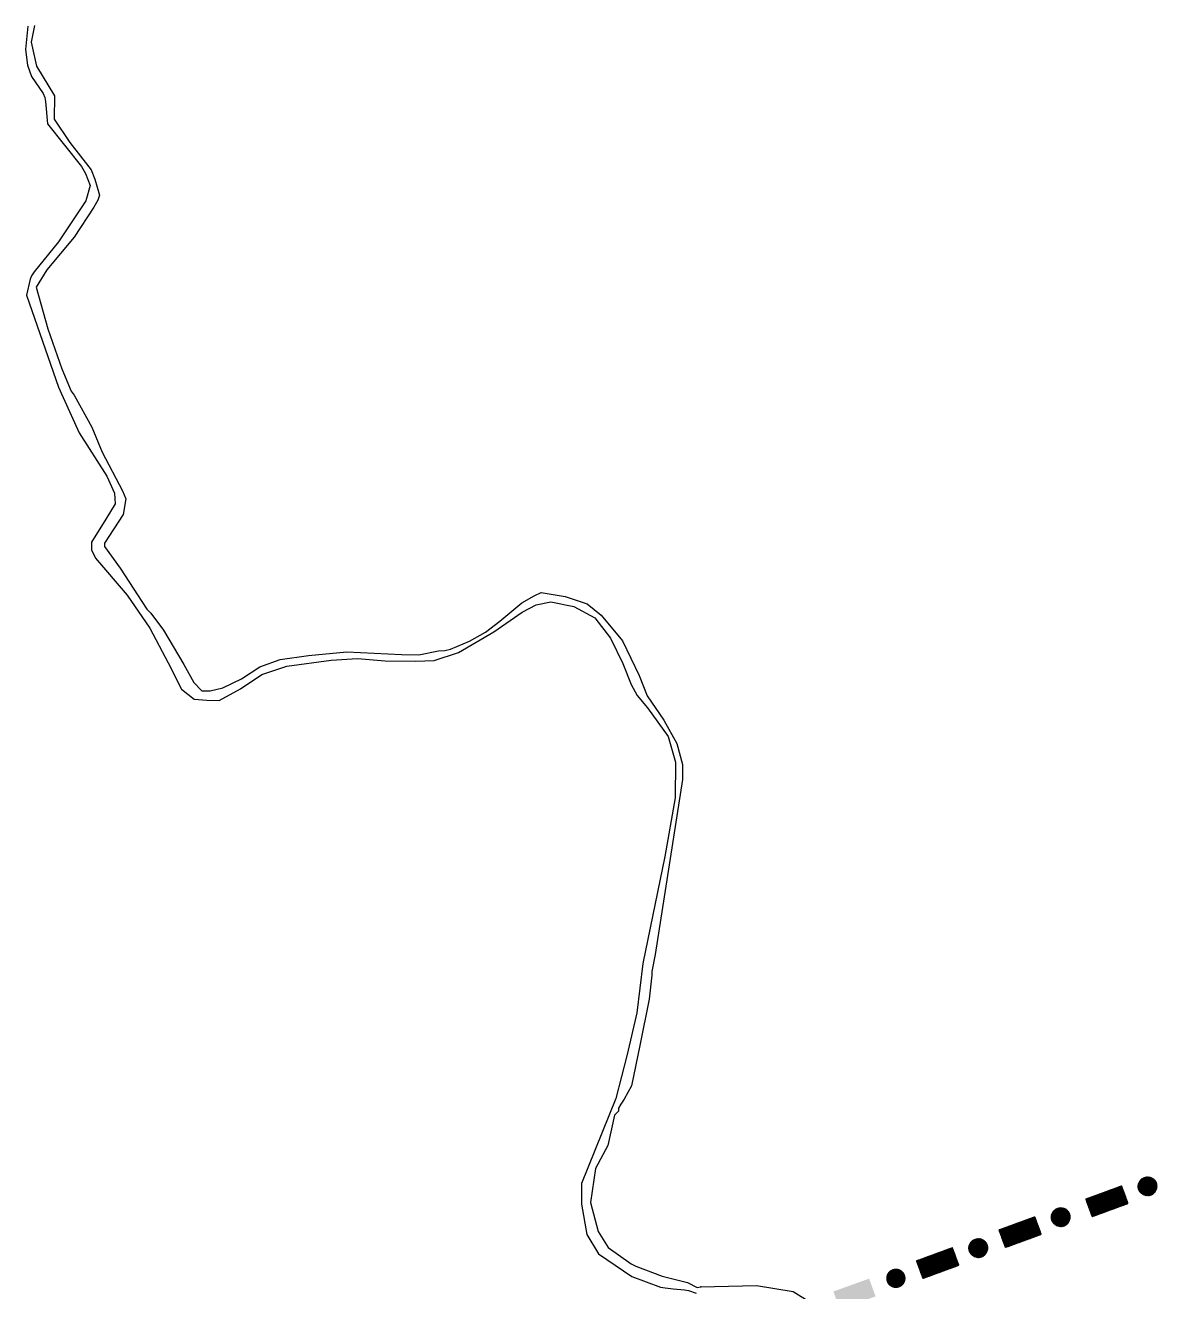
# Model space of a CAD drawing. Extents: x 615698 to 626331, y 7504748 to 7519310.
# Drawn here: x 616906 to 619092, y 7516869 to 7519310 of the extents above; entities that cross this region are included whole.
import ezdxf

# ---------------------------------------------------------------- set-up
doc = ezdxf.new("R2010")
doc.units = 0
doc.header["$LTSCALE"] = 170
doc.header["$MEASUREMENT"] = 0
doc.layers.get('0').update_dxf_attribs({"linetype": 'CONTINUOUS'})
doc.layers.add('LIMITE-PROJETO', color=1, linetype='CONTINUOUS')
doc.layers.add('RUA', color=7, linetype='CONTINUOUS')

# ---------------------------------------------------------------- blocks, each defined once
blk = doc.blocks.new('R')
at = {"layer": 'LIMITE-PROJETO', "const_width": 18.7}
blk.add_lwpolyline([(-75.2, 0.3, 1), (-93.9, 0.4, 1)], format="xyb", close=True, dxfattribs=at)
at = {"layer": 'LIMITE-PROJETO'}
blk.add_solid([(36.9, 17.7), (36.6, -18.8), (-36.4, 18.3), (-36.6, -18.3)], dxfattribs=at)
blk = doc.blocks.new('*X2')
at = {"color": 0}
for p, q in [((619808.8, 7503080.3), (619827.5, 7503099.1)), ((619808.8, 7503081), (619826.8, 7503099.1)), ((619808.8, 7503081.7), (619826.1, 7503099.1)), ((619808.8, 7503079.7), (619828.2, 7503099)), ((619808.8, 7503082.5), (619825.3, 7503099)), ((619808.9, 7503079), (619828.8, 7503099)), ((619844.9, 7503078.9), (619824.8, 7503099)), ((619845, 7503079.5), (619825.5, 7503099)), ((619845, 7503080.2), (619826.1, 7503099.1)), ((619845, 7503080.9), (619826.8, 7503099.1)), ((619845, 7503081.6), (619827.5, 7503099.1)), ((619845, 7503082.3), (619828.3, 7503099)), ((619844.9, 7503083.1), (619829.1, 7503099)), ((619828.4, 7503062.9), (619808.8, 7503082.5)), ((619827.7, 7503062.8), (619808.8, 7503081.8)), ((619827.1, 7503062.8), (619808.8, 7503081.1)), ((619826.3, 7503062.8), (619808.8, 7503080.4)), ((619825.6, 7503062.8), (619808.8, 7503079.6)), ((619808.9, 7503078.4), (619829.5, 7503098.9)), ((619808.9, 7503083.3), (619824.5, 7503098.9)), ((619829.1, 7503062.9), (619808.9, 7503083.1)), ((619824.8, 7503062.9), (619808.9, 7503078.9)), ((619809, 7503077.8), (619830.1, 7503098.8)), ((619809, 7503084.1), (619823.7, 7503098.8)), ((619829.7, 7503063), (619809, 7503083.7)), ((619824, 7503063), (619809, 7503078)), ((619809.1, 7503077.2), (619830.7, 7503098.7)), ((619830.3, 7503063.1), (619809.1, 7503084.3)), ((619823.1, 7503063.2), (619809.1, 7503077.2)), ((619809.2, 7503085), (619822.8, 7503098.6)), ((619830.9, 7503063.2), (619809.2, 7503084.9)), ((619809.3, 7503076.6), (619831.2, 7503098.6)), ((619831.4, 7503063.4), (619809.3, 7503085.5)), ((619809.4, 7503076), (619831.8, 7503098.4)), ((619822.2, 7503063.4), (619809.4, 7503076.2)), ((619809.5, 7503086), (619821.9, 7503098.4)), ((619832, 7503063.5), (619809.5, 7503086)), ((619809.6, 7503075.5), (619832.3, 7503098.3)), ((619832.5, 7503063.7), (619809.6, 7503086.6)), ((619821.2, 7503063.7), (619809.7, 7503075.2)), ((619809.8, 7503075), (619832.9, 7503098.1)), ((619809.8, 7503087), (619820.8, 7503098)), ((619833.1, 7503063.9), (619809.8, 7503087.1)), ((619810, 7503074.4), (619833.4, 7503097.9)), ((619833.6, 7503064.1), (619810, 7503087.6)), ((619810.2, 7503073.9), (619833.9, 7503097.7)), ((619834.1, 7503064.3), (619810.2, 7503088.1)), ((619810.3, 7503088.2), (619819.7, 7503097.6)), ((619810.4, 7503073.4), (619834.4, 7503097.5)), ((619834.6, 7503064.5), (619810.4, 7503088.6)), ((619810.6, 7503073), (619834.9, 7503097.2)), ((619835, 7503064.7), (619810.7, 7503089.1)), ((619810.8, 7503072.5), (619835.3, 7503097)), ((619810.9, 7503089.6), (619818.3, 7503096.9)), ((619835.5, 7503065), (619810.9, 7503089.5)), ((619811.1, 7503072), (619835.8, 7503096.8)), ((619836, 7503065.2), (619811.2, 7503090)), ((619811.3, 7503071.6), (619836.2, 7503096.5)), ((619836.4, 7503065.5), (619811.4, 7503090.4)), ((619811.6, 7503071.2), (619836.7, 7503096.2)), ((619836.8, 7503065.8), (619811.7, 7503090.9)), ((619811.9, 7503070.7), (619837.1, 7503095.9)), ((619837.3, 7503066), (619812, 7503091.3)), ((619812.1, 7503091.4), (619816.4, 7503095.7)), ((619812.2, 7503070.3), (619837.5, 7503095.7)), ((619837.7, 7503066.3), (619812.3, 7503091.7)), ((619812.5, 7503069.9), (619837.9, 7503095.4)), ((619838.1, 7503066.6), (619812.6, 7503092.1)), ((619812.8, 7503069.5), (619838.3, 7503095)), ((619838.5, 7503067), (619812.9, 7503092.5)), ((619813.1, 7503069.1), (619838.7, 7503094.7)), ((619838.8, 7503067.3), (619813.2, 7503092.9)), ((619813.5, 7503068.8), (619839.1, 7503094.4)), ((619839.2, 7503067.6), (619813.6, 7503093.3)), ((619813.8, 7503068.4), (619839.5, 7503094)), ((619839.6, 7503068), (619813.9, 7503093.6)), ((619814.1, 7503068), (619839.8, 7503093.7)), ((619839.9, 7503068.3), (619814.3, 7503094)), ((619814.5, 7503067.7), (619840.2, 7503093.3)), ((619840.3, 7503068.7), (619814.6, 7503094.3)), ((619814.9, 7503067.3), (619840.5, 7503093)), ((619840.6, 7503069), (619815, 7503094.6)), ((619815.3, 7503067), (619840.8, 7503092.6)), ((619840.9, 7503069.4), (619815.4, 7503095)), ((619815.6, 7503066.7), (619841.1, 7503092.2)), ((619841.2, 7503069.8), (619815.8, 7503095.3)), ((619816, 7503066.4), (619841.4, 7503091.8)), ((619841.5, 7503070.2), (619816.2, 7503095.6)), ((619816.5, 7503066.1), (619841.7, 7503091.4)), ((619841.8, 7503070.6), (619816.6, 7503095.9)), ((619816.9, 7503065.8), (619842, 7503091)), ((619842.1, 7503071.1), (619817, 7503096.2)), ((619817.3, 7503065.5), (619842.3, 7503090.5)), ((619842.4, 7503071.5), (619817.5, 7503096.4)), ((619817.7, 7503065.3), (619842.6, 7503090.1)), ((619842.7, 7503071.9), (619817.9, 7503096.7)), ((619818.2, 7503065), (619842.8, 7503089.6)), ((619842.9, 7503072.4), (619818.4, 7503097)), ((619818.7, 7503064.8), (619843.1, 7503089.2)), ((619843.1, 7503072.9), (619818.8, 7503097.2)), ((619819.1, 7503064.5), (619843.3, 7503088.7)), ((619843.4, 7503073.3), (619819.3, 7503097.4)), ((619819.6, 7503064.3), (619843.5, 7503088.2)), ((619843.6, 7503073.8), (619819.8, 7503097.6)), ((619820.1, 7503064.1), (619843.7, 7503087.7)), ((619843.8, 7503074.3), (619820.3, 7503097.8)), ((619820.6, 7503063.9), (619843.9, 7503087.2)), ((619844, 7503074.9), (619820.8, 7503098)), ((619821.2, 7503063.7), (619844.1, 7503086.7)), ((619844.2, 7503075.4), (619821.3, 7503098.2)), ((619821.7, 7503063.6), (619844.3, 7503086.1)), ((619844.3, 7503075.9), (619821.9, 7503098.4)), ((619822.2, 7503063.4), (619844.4, 7503085.6)), ((619844.5, 7503076.5), (619822.4, 7503098.5)), ((619822.8, 7503063.3), (619844.6, 7503085)), ((619844.6, 7503077.1), (619823, 7503098.7)), ((619823.4, 7503063.1), (619844.7, 7503084.4)), ((619844.7, 7503077.6), (619823.6, 7503098.8)), ((619824, 7503063), (619844.8, 7503083.8)), ((619844.8, 7503078.2), (619824.2, 7503098.9)), ((619824.6, 7503062.9), (619844.9, 7503083.2)), ((619825.2, 7503062.9), (619845, 7503082.6)), ((619825.9, 7503062.8), (619845, 7503081.9)), ((619826.6, 7503062.8), (619845, 7503081.3)), ((619827.3, 7503062.8), (619845, 7503080.5)), ((619828, 7503062.8), (619845, 7503079.8)), ((619828.8, 7503062.9), (619844.9, 7503079)), ((619829.6, 7503063), (619844.8, 7503078.2)), ((619844.8, 7503084), (619829.9, 7503098.8)), ((619830.5, 7503063.2), (619844.7, 7503077.4)), ((619844.6, 7503084.8), (619830.8, 7503098.7)), ((619831.4, 7503063.4), (619844.5, 7503076.4)), ((619844.4, 7503085.8), (619831.7, 7503098.4)), ((619832.4, 7503063.6), (619844.2, 7503075.5)), ((619844.1, 7503086.8), (619832.7, 7503098.1)), ((619843.6, 7503087.9), (619833.9, 7503097.7)), ((619843, 7503089.3), (619835.2, 7503097.1)), ((619842, 7503091), (619836.9, 7503096.1)), ((619820.1, 7503064.1), (619810.1, 7503074.1)), ((619818.8, 7503064.7), (619810.7, 7503072.8)), ((619817.2, 7503065.6), (619811.6, 7503071.2)), ((619833.5, 7503064), (619843.8, 7503074.4)), ((619834.7, 7503064.6), (619843.3, 7503073.1)), ((619836.3, 7503065.4), (619842.4, 7503071.6)), ((619838.9, 7503067.3), (619840.5, 7503068.9)), ((619808.8, 7503002.5), (619840.4, 7503034.2)), ((619808.8, 7503003.2), (619839.7, 7503034.2)), ((619808.8, 7503003.9), (619839, 7503034.2)), ((619808.8, 7503004.7), (619838.3, 7503034.2)), ((619808.8, 7503005.4), (619837.6, 7503034.2)), ((619808.8, 7503006.1), (619836.8, 7503034.2)), ((619808.8, 7503006.8), (619836.1, 7503034.2)), ((619808.8, 7503007.5), (619835.4, 7503034.2)), ((619808.8, 7503008.2), (619834.7, 7503034.2)), ((619808.8, 7503008.9), (619834, 7503034.2)), ((619808.8, 7503009.6), (619833.3, 7503034.2)), ((619808.8, 7503010.3), (619832.6, 7503034.2)), ((619808.8, 7503011), (619831.9, 7503034.2)), ((619808.8, 7503011.7), (619831.2, 7503034.2)), ((619808.8, 7503012.4), (619830.5, 7503034.2)), ((619808.8, 7503013.1), (619829.8, 7503034.2)), ((619808.8, 7503013.8), (619829.1, 7503034.2)), ((619808.8, 7503014.6), (619828.4, 7503034.2)), ((619808.8, 7503015.3), (619827.7, 7503034.2)), ((619808.8, 7503016), (619827, 7503034.2)), ((619808.8, 7503016.7), (619826.2, 7503034.2)), ((619808.8, 7503017.4), (619825.5, 7503034.2)), ((619808.8, 7503018.1), (619824.8, 7503034.2)), ((619808.8, 7503018.8), (619824.1, 7503034.2)), ((619808.8, 7503019.5), (619823.4, 7503034.2)), ((619808.8, 7503020.2), (619822.7, 7503034.2)), ((619808.8, 7503020.9), (619822, 7503034.2)), ((619808.8, 7503021.6), (619821.3, 7503034.2)), ((619808.8, 7503022.3), (619820.6, 7503034.2)), ((619808.8, 7503023), (619819.9, 7503034.2)), ((619808.8, 7503023.7), (619819.2, 7503034.2)), ((619808.8, 7503024.5), (619818.5, 7503034.2)), ((619808.8, 7503025.2), (619817.8, 7503034.2)), ((619808.8, 7503025.9), (619817.1, 7503034.2)), ((619808.8, 7503026.6), (619816.3, 7503034.2)), ((619808.8, 7503027.3), (619815.6, 7503034.2)), ((619808.8, 7503028), (619814.9, 7503034.2)), ((619808.8, 7503028.7), (619814.2, 7503034.2)), ((619808.8, 7503029.4), (619813.5, 7503034.2)), ((619808.8, 7503030.1), (619812.8, 7503034.2)), ((619808.8, 7503030.8), (619812.1, 7503034.2)), ((619808.8, 7503031.5), (619811.4, 7503034.2)), ((619808.8, 7503032.2), (619810.7, 7503034.2)), ((619808.8, 7503032.9), (619810, 7503034.2)), ((619808.8, 7503033.6), (619809.3, 7503034.2)), ((619808.8, 7503001.8), (619841.1, 7503034.2)), ((619808.8, 7503001.1), (619841.8, 7503034.2)), ((619808.8, 7503000.4), (619842.5, 7503034.2)), ((619808.8, 7502999.7), (619843.2, 7503034.2)), ((619808.8, 7502999), (619843.9, 7503034.2)), ((619808.8, 7502998.3), (619844.6, 7503034.2)), ((619808.8, 7502997.6), (619845, 7503033.9)), ((619845, 7502997.4), (619808.8, 7503033.7)), ((619808.8, 7502996.9), (619845, 7503033.2)), ((619845, 7502996.7), (619808.8, 7503033)), ((619808.8, 7502996.2), (619845, 7503032.5)), ((619845, 7502996), (619808.8, 7503032.3)), ((619808.8, 7502995.5), (619845, 7503031.8)), ((619845, 7502995.3), (619808.8, 7503031.6)), ((619808.8, 7502994.8), (619845, 7503031)), ((619845, 7502994.6), (619808.8, 7503030.9)), ((619808.8, 7502994), (619845, 7503030.3)), ((619845, 7502993.9), (619808.8, 7503030.2)), ((619808.8, 7502993.3), (619845, 7503029.6)), ((619845, 7502993.2), (619808.8, 7503029.5)), ((619808.8, 7502992.6), (619845, 7503028.9)), ((619845, 7502992.5), (619808.8, 7503028.8)), ((619808.8, 7502991.9), (619845, 7503028.2)), ((619845, 7502991.8), (619808.8, 7503028.1)), ((619808.8, 7502991.2), (619845, 7503027.5)), ((619845, 7502991.1), (619808.8, 7503027.4)), ((619808.8, 7502990.5), (619845, 7503026.8)), ((619845, 7502990.4), (619808.8, 7503026.7)), ((619808.8, 7502989.8), (619845, 7503026.1)), ((619845, 7502989.7), (619808.8, 7503026)), ((619845, 7502998.1), (619809, 7503034.2)), ((619845, 7502998.8), (619809.7, 7503034.2)), ((619845, 7502999.6), (619810.4, 7503034.2)), ((619845, 7503000.3), (619811.1, 7503034.2)), ((619845, 7503001), (619811.8, 7503034.2)), ((619845, 7503001.7), (619812.6, 7503034.2)), ((619845, 7503002.4), (619813.3, 7503034.2)), ((619845, 7503003.1), (619814, 7503034.2)), ((619845, 7503003.8), (619814.7, 7503034.2)), ((619845, 7503004.5), (619815.4, 7503034.2)), ((619845, 7503005.2), (619816.1, 7503034.2)), ((619845, 7503005.9), (619816.8, 7503034.2)), ((619845, 7503006.6), (619817.5, 7503034.2)), ((619845, 7503007.3), (619818.2, 7503034.2)), ((619845, 7503008), (619818.9, 7503034.2)), ((619845, 7503008.7), (619819.6, 7503034.2)), ((619845, 7503009.5), (619820.3, 7503034.2)), ((619845, 7503010.2), (619821, 7503034.2)), ((619845, 7503010.9), (619821.7, 7503034.2)), ((619845, 7503011.6), (619822.5, 7503034.2)), ((619845, 7503012.3), (619823.2, 7503034.2)), ((619845, 7503013), (619823.9, 7503034.2)), ((619845, 7503013.7), (619824.6, 7503034.2)), ((619845, 7503014.4), (619825.3, 7503034.2)), ((619845, 7503015.1), (619826, 7503034.2)), ((619845, 7503015.8), (619826.7, 7503034.2)), ((619845, 7503016.5), (619827.4, 7503034.2)), ((619845, 7503017.2), (619828.1, 7503034.2)), ((619845, 7503017.9), (619828.8, 7503034.2)), ((619845, 7503018.6), (619829.5, 7503034.2)), ((619845, 7503019.4), (619830.2, 7503034.2)), ((619845, 7503020.1), (619830.9, 7503034.2)), ((619845, 7503020.8), (619831.6, 7503034.2)), ((619845, 7503021.5), (619832.4, 7503034.2)), ((619845, 7503022.2), (619833.1, 7503034.2)), ((619845, 7503022.9), (619833.8, 7503034.2)), ((619845, 7503023.6), (619834.5, 7503034.2)), ((619845, 7503024.3), (619835.2, 7503034.2)), ((619845, 7503025), (619835.9, 7503034.2)), ((619845, 7503025.7), (619836.6, 7503034.2)), ((619845, 7503026.4), (619837.3, 7503034.2)), ((619845, 7503027.1), (619838, 7503034.2)), ((619845, 7503027.8), (619838.7, 7503034.2)), ((619845, 7503028.5), (619839.4, 7503034.2)), ((619845, 7503029.3), (619840.1, 7503034.2)), ((619845, 7503030), (619840.8, 7503034.2)), ((619845, 7503030.7), (619841.5, 7503034.2)), ((619845, 7503031.4), (619842.3, 7503034.2)), ((619845, 7503032.1), (619843, 7503034.2)), ((619845, 7503032.8), (619843.7, 7503034.2)), ((619845, 7503033.5), (619844.4, 7503034.2)), ((619808.8, 7502989.1), (619845, 7503025.4)), ((619845, 7502989), (619808.8, 7503025.2)), ((619808.8, 7502988.4), (619845, 7503024.7)), ((619845, 7502988.2), (619808.8, 7503024.5)), ((619808.8, 7502987.7), (619845, 7503024)), ((619845, 7502987.5), (619808.8, 7503023.8)), ((619808.8, 7502987), (619845, 7503023.3)), ((619845, 7502986.8), (619808.8, 7503023.1)), ((619808.8, 7502986.3), (619845, 7503022.6)), ((619845, 7502986.1), (619808.8, 7503022.4)), ((619808.8, 7502985.6), (619845, 7503021.9)), ((619845, 7502985.4), (619808.8, 7503021.7)), ((619808.8, 7502984.9), (619845, 7503021.1)), ((619845, 7502984.7), (619808.8, 7503021)), ((619808.8, 7502984.1), (619845, 7503020.4)), ((619845, 7502984), (619808.8, 7503020.3)), ((619808.8, 7502983.4), (619845, 7503019.7)), ((619845, 7502983.3), (619808.8, 7503019.6)), ((619808.8, 7502982.7), (619845, 7503019)), ((619845, 7502982.6), (619808.8, 7503018.9)), ((619808.8, 7502982), (619845, 7503018.3)), ((619845, 7502981.9), (619808.8, 7503018.2)), ((619808.8, 7502981.3), (619845, 7503017.6)), ((619845, 7502981.2), (619808.8, 7503017.5)), ((619808.8, 7502980.6), (619845, 7503016.9)), ((619845, 7502980.5), (619808.8, 7503016.8)), ((619808.8, 7502979.9), (619845, 7503016.2)), ((619845, 7502979.8), (619808.8, 7503016.1)), ((619808.8, 7502979.2), (619845, 7503015.5)), ((619845, 7502979.1), (619808.8, 7503015.3)), ((619808.8, 7502978.5), (619845, 7503014.8)), ((619845, 7502978.3), (619808.8, 7503014.6)), ((619808.8, 7502977.8), (619845, 7503014.1)), ((619845, 7502977.6), (619808.8, 7503013.9)), ((619808.8, 7502977.1), (619845, 7503013.4)), ((619845, 7502976.9), (619808.8, 7503013.2)), ((619808.8, 7502976.4), (619845, 7503012.7)), ((619845, 7502976.2), (619808.8, 7503012.5)), ((619808.8, 7502975.7), (619845, 7503012)), ((619845, 7502975.5), (619808.8, 7503011.8)), ((619808.8, 7502975), (619845, 7503011.2)), ((619845, 7502974.8), (619808.8, 7503011.1)), ((619808.8, 7502974.2), (619845, 7503010.5)), ((619845, 7502974.1), (619808.8, 7503010.4)), ((619808.8, 7502973.5), (619845, 7503009.8)), ((619845, 7502973.4), (619808.8, 7503009.7)), ((619808.8, 7502972.8), (619845, 7503009.1)), ((619845, 7502972.7), (619808.8, 7503009)), ((619808.8, 7502972.1), (619845, 7503008.4)), ((619845, 7502972), (619808.8, 7503008.3)), ((619808.8, 7502971.4), (619845, 7503007.7)), ((619845, 7502971.3), (619808.8, 7503007.6)), ((619808.8, 7502970.7), (619845, 7503007)), ((619845, 7502970.6), (619808.8, 7503006.9)), ((619808.8, 7502970), (619845, 7503006.3)), ((619845, 7502969.9), (619808.8, 7503006.2)), ((619808.8, 7502969.3), (619845, 7503005.6)), ((619845, 7502969.2), (619808.8, 7503005.4)), ((619808.8, 7502968.6), (619845, 7503004.9)), ((619845, 7502968.4), (619808.8, 7503004.7)), ((619808.8, 7502967.9), (619845, 7503004.2)), ((619845, 7502967.7), (619808.8, 7503004)), ((619808.8, 7502967.2), (619845, 7503003.5)), ((619845, 7502967), (619808.8, 7503003.3)), ((619808.8, 7502966.5), (619845, 7503002.8)), ((619845, 7502966.3), (619808.8, 7503002.6)), ((619808.8, 7502965.8), (619845, 7503002.1)), ((619845, 7502965.6), (619808.8, 7503001.9)), ((619808.8, 7502965.1), (619845, 7503001.4)), ((619808.7, 7502960.8), (619845, 7502997.1)), ((619845, 7502964.9), (619808.8, 7503001.2)), ((619808.8, 7502964.3), (619845, 7503000.6)), ((619845, 7502964.2), (619808.8, 7503000.5)), ((619808.8, 7502963.6), (619845, 7502999.9)), ((619845, 7502963.5), (619808.8, 7502999.8)), ((619808.8, 7502962.9), (619845, 7502999.2)), ((619845, 7502962.8), (619808.8, 7502999.1)), ((619808.8, 7502962.2), (619845, 7502998.5)), ((619845, 7502962.1), (619808.8, 7502998.4)), ((619808.8, 7502961.5), (619845, 7502997.8)), ((619845, 7502961.4), (619808.8, 7502997.7)), ((619845, 7502960.7), (619808.8, 7502997)), ((619844.2, 7502960.8), (619808.8, 7502996.3)), ((619843.5, 7502960.8), (619808.8, 7502995.5)), ((619842.8, 7502960.8), (619808.8, 7502994.8)), ((619842.1, 7502960.8), (619808.8, 7502994.1)), ((619841.4, 7502960.8), (619808.8, 7502993.4)), ((619840.7, 7502960.8), (619808.8, 7502992.7)), ((619840, 7502960.8), (619808.8, 7502992)), ((619839.3, 7502960.8), (619808.8, 7502991.3)), ((619838.6, 7502960.8), (619808.8, 7502990.6)), ((619837.9, 7502960.8), (619808.8, 7502989.9)), ((619837.2, 7502960.8), (619808.8, 7502989.2)), ((619836.5, 7502960.8), (619808.8, 7502988.5)), ((619835.8, 7502960.8), (619808.8, 7502987.8)), ((619835.1, 7502960.8), (619808.8, 7502987.1)), ((619834.3, 7502960.8), (619808.8, 7502986.4)), ((619833.6, 7502960.8), (619808.8, 7502985.6)), ((619832.9, 7502960.8), (619808.8, 7502984.9)), ((619832.2, 7502960.8), (619808.8, 7502984.2)), ((619831.5, 7502960.8), (619808.8, 7502983.5)), ((619830.8, 7502960.8), (619808.8, 7502982.8)), ((619830.1, 7502960.8), (619808.8, 7502982.1)), ((619829.4, 7502960.8), (619808.8, 7502981.4)), ((619828.7, 7502960.8), (619808.8, 7502980.7)), ((619828, 7502960.8), (619808.8, 7502980)), ((619827.3, 7502960.8), (619808.8, 7502979.3)), ((619826.6, 7502960.8), (619808.8, 7502978.6)), ((619825.9, 7502960.8), (619808.8, 7502977.9)), ((619825.2, 7502960.8), (619808.8, 7502977.2)), ((619809.4, 7502960.8), (619845, 7502996.4)), ((619810.1, 7502960.8), (619845, 7502995.7)), ((619810.8, 7502960.8), (619845, 7502995)), ((619811.5, 7502960.8), (619845, 7502994.3)), ((619812.2, 7502960.8), (619845, 7502993.6)), ((619812.9, 7502960.8), (619845, 7502992.9)), ((619813.6, 7502960.8), (619845, 7502992.2)), ((619814.4, 7502960.8), (619845, 7502991.5)), ((619815.1, 7502960.8), (619845, 7502990.7)), ((619815.8, 7502960.8), (619845, 7502990)), ((619816.5, 7502960.8), (619845, 7502989.3)), ((619817.2, 7502960.8), (619845, 7502988.6)), ((619817.9, 7502960.8), (619845, 7502987.9)), ((619818.6, 7502960.8), (619845, 7502987.2)), ((619819.3, 7502960.8), (619845, 7502986.5)), ((619820, 7502960.8), (619845, 7502985.8)), ((619820.7, 7502960.8), (619845, 7502985.1)), ((619821.4, 7502960.8), (619845, 7502984.4)), ((619822.1, 7502960.8), (619845, 7502983.7)), ((619822.8, 7502960.8), (619845, 7502983)), ((619823.5, 7502960.8), (619845, 7502982.3)), ((619824.2, 7502960.8), (619845, 7502981.6)), ((619825, 7502960.8), (619845, 7502980.8)), ((619825.7, 7502960.8), (619845, 7502980.1)), ((619826.4, 7502960.8), (619845, 7502979.4)), ((619827.1, 7502960.8), (619845, 7502978.7)), ((619827.8, 7502960.8), (619845, 7502978)), ((619828.5, 7502960.8), (619845, 7502977.3)), ((619824.4, 7502960.8), (619808.8, 7502976.5)), ((619823.7, 7502960.8), (619808.8, 7502975.7)), ((619823, 7502960.8), (619808.8, 7502975)), ((619822.3, 7502960.8), (619808.8, 7502974.3)), ((619821.6, 7502960.8), (619808.8, 7502973.6)), ((619820.9, 7502960.8), (619808.8, 7502972.9)), ((619820.2, 7502960.8), (619808.8, 7502972.2)), ((619819.5, 7502960.8), (619808.8, 7502971.5)), ((619818.8, 7502960.8), (619808.8, 7502970.8)), ((619818.1, 7502960.8), (619808.8, 7502970.1)), ((619817.4, 7502960.8), (619808.8, 7502969.4)), ((619816.7, 7502960.8), (619808.8, 7502968.7)), ((619816, 7502960.8), (619808.8, 7502968)), ((619815.3, 7502960.8), (619808.8, 7502967.3)), ((619814.5, 7502960.8), (619808.8, 7502966.6)), ((619813.8, 7502960.8), (619808.8, 7502965.8)), ((619813.1, 7502960.8), (619808.8, 7502965.1)), ((619812.4, 7502960.8), (619808.8, 7502964.4)), ((619811.7, 7502960.8), (619808.8, 7502963.7)), ((619811, 7502960.8), (619808.8, 7502963)), ((619810.3, 7502960.8), (619808.8, 7502962.3)), ((619809.6, 7502960.8), (619808.8, 7502961.6)), ((619829.2, 7502960.8), (619845, 7502976.6)), ((619829.9, 7502960.8), (619845, 7502975.9)), ((619830.6, 7502960.8), (619845, 7502975.2)), ((619831.3, 7502960.8), (619845, 7502974.5)), ((619832, 7502960.8), (619845, 7502973.8)), ((619832.7, 7502960.8), (619845, 7502973.1)), ((619833.4, 7502960.8), (619845, 7502972.4)), ((619834.1, 7502960.8), (619845, 7502971.7)), ((619834.9, 7502960.8), (619845, 7502970.9)), ((619835.6, 7502960.8), (619845, 7502970.2)), ((619836.3, 7502960.8), (619845, 7502969.5)), ((619837, 7502960.8), (619845, 7502968.8)), ((619837.7, 7502960.8), (619845, 7502968.1)), ((619838.4, 7502960.8), (619845, 7502967.4)), ((619839.1, 7502960.8), (619845, 7502966.7)), ((619839.8, 7502960.8), (619845, 7502966)), ((619840.5, 7502960.8), (619845, 7502965.3)), ((619841.2, 7502960.8), (619845, 7502964.6)), ((619841.9, 7502960.8), (619845, 7502963.9)), ((619842.6, 7502960.8), (619845, 7502963.2)), ((619843.3, 7502960.8), (619845, 7502962.5)), ((619844, 7502960.8), (619845, 7502961.8)), ((619844.8, 7502960.8), (619845, 7502961))]:
    blk.add_line(p, q, dxfattribs=at)

msp = doc.modelspace()

# ---------------------------------------------------------------- linework, layer by layer
at = {"layer": 'LIMITE-PROJETO', "const_width": 18.7}
msp.add_lwpolyline([(618592.2, 7516897.8, 1), (618574.6, 7516891.5, 1)], format="xyb", close=True, dxfattribs=at)
at = {"layer": 'RUA', "linetype": 'CONTINUOUS'}
for points in [[(616910.1, 7519308.5), (616905.6, 7519264.1), (616909.9, 7519233.3), (616917.3, 7519211.7), (616940, 7519179.2), (616943, 7519171.4), (616944.5, 7519163.7), (616948.6, 7519120.6), (617013.8, 7519038.4), (617021.4, 7519024.5), (617030.3, 7519001.3), (617022.3, 7518972.2), (616969.2, 7518892.8), (616922.4, 7518834.9), (616917.7, 7518827.2), (616914.6, 7518821.1), (616908.1, 7518790.4), (616969.2, 7518612.9), (616978.2, 7518592.8), (617009.4, 7518524.8), (617062.6, 7518441.1), (617077.7, 7518408.7), (617078.7, 7518388.1), (617060.5, 7518358), (617033.2, 7518313.7), (617033, 7518299.3), (617041.1, 7518283.4), (617101.6, 7518211.6), (617145.5, 7518148), (617181.1, 7518081.4), (617206.6, 7518030.3), (617231.2, 7518011.5), (617255.2, 7518009.2), (617279.2, 7518008.9), (617320, 7518031.1), (617361.5, 7518058.8), (617409.8, 7518074.8), (617495.1, 7518086.2), (617546, 7518089.8), (617598.9, 7518085.1), (617657.3, 7518084.4), (617693.7, 7518086.1), (617740.6, 7518101.4), (617808.3, 7518141.1), (617863, 7518179), (617890, 7518193.1), (617918.2, 7518199), (617962.8, 7518190.2), (618003.1, 7518167.8), (618033.6, 7518129), (618057.1, 7518080), (618073.1, 7518039.3), (618084.6, 7518018.6), (618104.9, 7517994.4), (618144.8, 7517939), (618158.7, 7517890.1), (618158, 7517820.8), (618138.2, 7517707.7), (618095.4, 7517501.5), (618084, 7517406.2), (618065.3, 7517326.1), (618043.7, 7517241.2), (617977.3, 7517077.2), (617977.7, 7517037.7), (617987.8, 7516979.1), (618010.5, 7516942), (618074.6, 7516898.2), (618129.7, 7516877.6), (618138.9, 7516876), (618154.3, 7516874.3), (618175.8, 7516872.5), (618183.5, 7516870.9), (618198.8, 7516866.1)], [(616923.2, 7519310.4), (616916.5, 7519277.9), (616926.8, 7519231.6), (616961.5, 7519174.3), (616961, 7519129.7), (616991.3, 7519084.8), (617032.2, 7519032), (617039.7, 7519013.5), (617048.6, 7518982.7), (617045.4, 7518973.5), (617037.6, 7518959.7), (617000, 7518901.7), (616947.1, 7518839.2), (616926.7, 7518805.6), (616948.9, 7518725.4), (616975.7, 7518648.2), (616993.7, 7518604.9), (616999.8, 7518597.2), (617033.6, 7518535.5), (617053.9, 7518487.4), (617093.1, 7518413.1), (617099.1, 7518397.7), (617094.1, 7518367), (617058.1, 7518312), (617058.1, 7518305.8), (617088.4, 7518264), (617139.8, 7518185), (617147.4, 7518177.2), (617171.7, 7518144.6), (617211.3, 7518078.3), (617230.1, 7518043.1), (617245.8, 7518027.2), (617261.6, 7518027), (617286.4, 7518032.9), (617322.3, 7518050.3), (617357.6, 7518073.3), (617396.9, 7518088), (617451.3, 7518095.6), (617525.5, 7518102.3), (617630.6, 7518097.1), (617664.3, 7518096.7), (617702.1, 7518104.5), (617714.1, 7518104.9), (617724.9, 7518107.8), (617761.4, 7518123.1), (617792.5, 7518140.6), (617820.2, 7518161.6), (617862.8, 7518197), (617886, 7518210.6), (617899.9, 7518216.6), (617945.8, 7518208.9), (617988.2, 7518194.8), (618015.5, 7518173.2), (618056.2, 7518124), (618088.4, 7518057), (618103.8, 7518017.7), (618136.2, 7517970.7), (618161.2, 7517925.8), (618172.4, 7517885.2), (618172.1, 7517856.3), (618119.6, 7517519.1), (618113.1, 7517486.2), (618113.3, 7517479.1), (618108.1, 7517433), (618090.2, 7517343.7), (618074, 7517265.8), (618059.9, 7517239.8), (618053.6, 7517230.6), (618048.9, 7517223), (618048.9, 7517216.8), (618041.1, 7517209.2), (618028.1, 7517150.9), (618004.6, 7517106.6), (617994.6, 7517040.6), (618009.4, 7516985), (618029.1, 7516954.1), (618073.3, 7516922.8), (618082.5, 7516918.1), (618133, 7516899.1), (618182.1, 7516886.3), (618200.5, 7516876.8), (618206.6, 7516878.3), (618208.2, 7516878.3), (618206.6, 7516878.3), (618314.6, 7516880.5), (618385.2, 7516869.5), (618448.7, 7516830.3)]]:
    msp.add_lwpolyline(points, dxfattribs=at)

# ---------------------------------------------------------------- block references
at = {"layer": 'LIMITE-PROJETO'}
for name, p, rotation in [('*X2', (-6638501.8, 5515052.7), 290.144117653299), ('*X2', (-6638669.1, 5514993.2), 290.144117653299), ('*X2', (-6638828, 5514933.6), 290.144117653299), ('R', (618503.4, 7516864.7), 20.29678944246762)]:
    msp.add_blockref(name, p, dxfattribs=dict(at, rotation=rotation))

doc.saveas('drawing.dxf')
